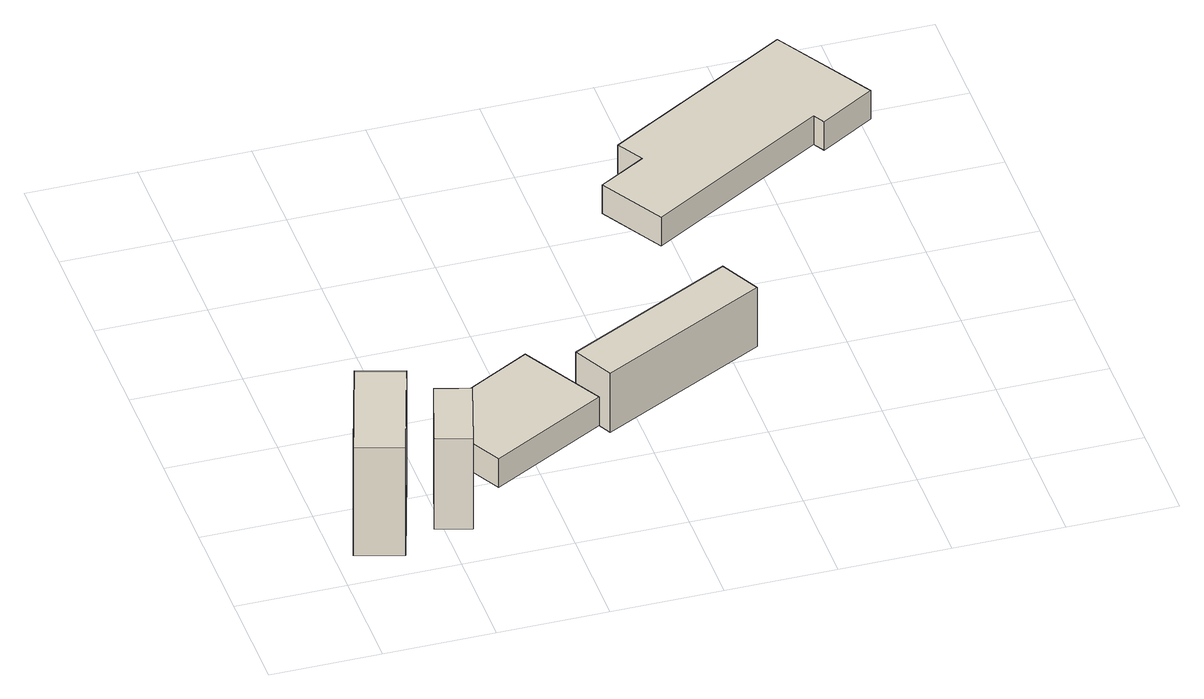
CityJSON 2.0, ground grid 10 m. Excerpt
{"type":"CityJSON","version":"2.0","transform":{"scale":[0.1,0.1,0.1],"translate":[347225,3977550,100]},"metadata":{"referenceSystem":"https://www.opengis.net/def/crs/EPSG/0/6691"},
"CityObjects":{
"building1":{"type":"Building","attributes":{"土砂災害警戒区域.現象区分":"1","土砂災害警戒区域.区域区分":"2","measuredHeight":13.9},"geometry":[{"type":"Solid","lod":"1","boundaries":[[[[0,1,2,3]],[[2,4,5,3]],[[1,6,4,2]],[[0,7,6,1]],[[3,5,7,0]],[[4,6,7,5]]]]}]},
"building2":{"type":"Building","attributes":{"土砂災害警戒区域.現象区分":"1","土砂災害警戒区域.区域区分":"2","measuredHeight":9.5},"geometry":[{"type":"Solid","lod":"1","boundaries":[[[[8,9,10,11]],[[10,12,13,11]],[[9,14,12,10]],[[8,15,14,9]],[[11,13,15,8]],[[12,14,15,13]]]]}]},
"building3":{"type":"Building","attributes":{"土砂災害警戒区域.現象区分":"1","土砂災害警戒区域.区域区分":"1","measuredHeight":3},"geometry":[{"type":"Solid","lod":"1","boundaries":[[[[16,17,18,19,20,21]],[[20,22,23,21]],[[19,24,22,20]],[[18,25,24,19]],[[17,26,25,18]],[[16,27,26,17]],[[21,23,27,16]],[[22,24,25,26,27,23]]]]}]},
"building4":{"type":"Building","attributes":{"土砂災害警戒区域.現象区分":"1","土砂災害警戒区域.区域区分":"1","measuredHeight":9.4},"geometry":[{"type":"Solid","lod":"1","boundaries":[[[[28,29,30,31]],[[30,32,33,31]],[[29,34,32,30]],[[28,35,34,29]],[[31,33,35,28]],[[32,34,35,33]]]]}]},
"building5":{"type":"Building","attributes":{"土砂災害警戒区域.現象区分":"1","土砂災害警戒区域.区域区分":"2","measuredHeight":3},"geometry":[{"type":"Solid","lod":"1","boundaries":[[[[36,37,38,39,40,41,42,43]],[[42,44,45,43]],[[41,46,44,42]],[[40,47,46,41]],[[39,48,47,40]],[[38,49,48,39]],[[37,50,49,38]],[[36,51,50,37]],[[43,45,51,36]],[[44,46,47,48,49,50,51,45]]]]}]}
},
"vertices":[
[9,13,26],[41,115,26],[83,102,26],[51,0,26],[83,102,139],[51,0,139],[41,115,139],[9,13,139],
[137,90,23],[117,22,23],[86,32,23],[106,99,23],[86,32,118],[106,99,118],[117,22,118],[137,90,118],
[137,127,11],[148,134,11],[129,167,11],[223,219,11],[265,144,11],[159,86,11],[265,144,41],[159,86,41],[223,219,41],[129,167,41],[148,134,41],[137,127,41],
[273,138,6],[254,175,6],[407,253,6],[426,216,6],[407,253,68],[426,216,68],[254,175,68],[273,138,68],
[551,566,18],[605,475,18],[555,445,18],[549,455,18],[385,358,18],[351,416,18],[394,441,18],[380,465,18],[394,441,48],[380,465,48],[351,416,48],[385,358,48],[549,455,48],[555,445,48],[605,475,48],[551,566,48]
]}
